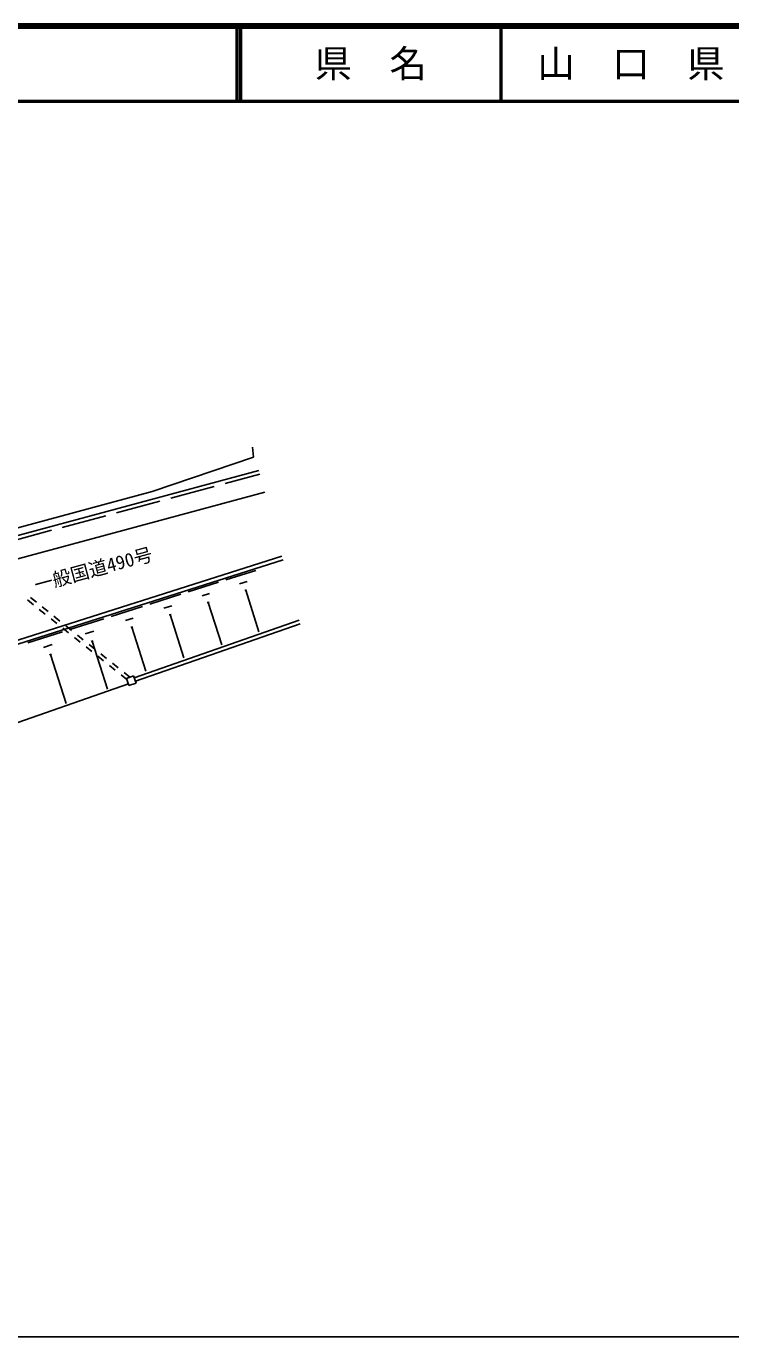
# Model space of a CAD drawing. Units: millimetres, scale not verified. Extents: x 40000 to 680000, y 20000 to 380000.
# Drawn here: x 269612 to 363711, y 205000 to 380000 of the extents above; entities that cross this region are included whole.
import ezdxf
from ezdxf.enums import TextEntityAlignment as Align

# ---------------------------------------------------------------- set-up
doc = ezdxf.new("R2010")
doc.units = ezdxf.units.MM
doc.header["$LTSCALE"] = 1000
doc.linetypes.add('DASHED', pattern=[7.5, 6, -1.5])
for name, color, linetype, lineweight in [('M-BGD-RSTR', 7, 'Continuous', 25), ('M-TTL', 2, 'Continuous', 140), ('M-TTL-BAND', 7, 'Continuous', 25), ('M-TTL-LINE', 7, 'Continuous', 50)]:
    doc.layers.add(name, color=color, linetype=linetype, lineweight=lineweight)
doc.layers.add('M-TTL-TXT', color=7, linetype='Continuous')
doc.styles.add('ＭＳ ゴシック', font='')
doc.styles.get('ＭＳ ゴシック').set_extended_font_data('MS Gothic')

msp = doc.modelspace()

# ---------------------------------------------------------------- linework, layer by layer
at = {"layer": 'M-BGD-RSTR'}
for p, q in [((299845, 323802), (299981, 322440)), ((299981, 322440), (286449, 317862)), ((245339, 305762), (300690, 320660)), ((249229, 303702), (301470, 317763)), ((263597, 311712), (286449, 317862)), ((303770, 309217), (264873, 296881)), ((303921, 308740), (265059, 296416)), ((300292, 307327), (296290, 306058)), ((295311, 305747), (291243, 304457)), ((299109, 305850), (298108, 305533)), ((299051, 304731), (298801, 304651)), ((298926, 304691), (300695, 299112)), ((270583, 302758), (269803, 303383)), ((270981, 303079), (270201, 303705)), ((290264, 304147), (286131, 302836)), ((294108, 304247), (293091, 303924)), ((294049, 303109), (293795, 303028)), ((293922, 303069), (295722, 297392)), ((272143, 301507), (271363, 302133)), ((272542, 301828), (271762, 302454)), ((274102, 300578), (273322, 301203)), ((285152, 302525), (280953, 301194)), ((289042, 302622), (288009, 302295)), ((288982, 301466), (288724, 301384)), ((288853, 301425), (290685, 295650)), ((273704, 300256), (272924, 300882)), ((275264, 299005), (274484, 299631)), ((275663, 299327), (274883, 299952)), ((279973, 300883), (275431, 299443)), ((283910, 300976), (282860, 300644)), ((283849, 299802), (283587, 299719)), ((283718, 299760), (285581, 293885)), ((284047, 293010), (306062, 300704)), ((284202, 292535), (306192, 300219)), ((274444, 299130), (269822, 297664)), ((276825, 297754), (276045, 298380)), ((277223, 298076), (276443, 298701)), ((278629, 299207), (277494, 298847)), ((278564, 297937), (278280, 297847)), ((278422, 297892), (280452, 291489)), ((273077, 297424), (271922, 297058)), ((273010, 296131), (272722, 296040)), ((272866, 296086), (274935, 289561)), ((278385, 296503), (277605, 297129)), ((278784, 296825), (278004, 297450)), ((279946, 295252), (279166, 295878)), ((280344, 295574), (279564, 296199)), ((281506, 294002), (280726, 294627)), ((281905, 294323), (281125, 294948)), ((283067, 292751), (282287, 293376)), ((283465, 293072), (282685, 293698)), ((283010, 292913), (283954, 293243)), ((283010, 292913), (283340, 291969)), ((283340, 291969), (284284, 292299)), ((283954, 293243), (284284, 292299)), ((263454, 285285), (283258, 292205))]:
    msp.add_line(p, q, dxfattribs=at)
at = {"layer": 'M-BGD-RSTR', "linetype": 'DASHED'}
msp.add_line((245467, 305279), (300820, 320177), dxfattribs=at)
at = {"layer": 'M-TTL'}
msp.add_line((680000, 380000), (40000, 380000), dxfattribs=at)
at = {"layer": 'M-TTL-BAND'}
msp.add_line((40000, 205000), (579000, 205000), dxfattribs=at)
at = {"layer": 'M-TTL-LINE'}
for p, q in [((297750, 380000), (297750, 370000)), ((298250, 380000), (298250, 370000)), ((333000, 380000), (333000, 370000)), ((40000, 370000), (680000, 370000))]:
    msp.add_line(p, q, dxfattribs=at)

# ---------------------------------------------------------------- texts
at = {"layer": 'M-BGD-RSTR', "style": 'ＭＳ ゴシック'}
msp.add_text('一般国道490号', height=1833, rotation=15.064, dxfattribs=at).set_placement((270731, 305347), align=Align.MIDDLE_LEFT)
at = {"layer": 'M-TTL-TXT', "style": 'ＭＳ ゴシック'}
for s, p in [('県\u3000名', (315625, 375000)), ('山\u3000口\u3000県', (350375, 375000))]:
    msp.add_text(s, height=3666, dxfattribs=at).set_placement(p, align=Align.MIDDLE_CENTER)

doc.saveas('drawing.dxf')
